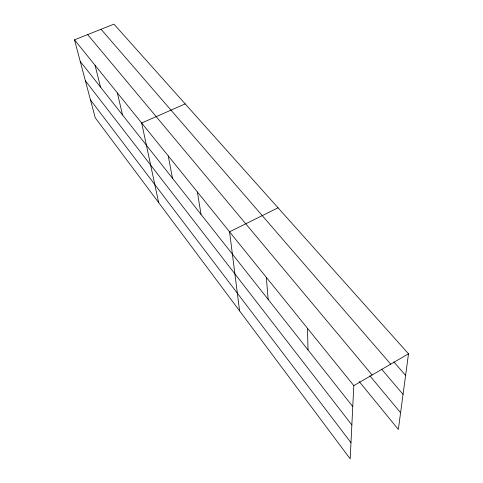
<?xml version="1.0" encoding="UTF-8"?>
<svg xmlns="http://www.w3.org/2000/svg" width="483" height="483" viewBox="0 0 483 483"><rect width="100%" height="100%" fill="white"/><g stroke="black" fill="none" stroke-linecap="round" stroke-linejoin="round"><path stroke-width="0.72" d="M74.491 39.817L353.804 385.651L350.175 458.85L95.217 117.737L74.491 39.817L113.952 24.15L408.509 353.81L398.336 429.435L359.237 381.564M353.804 385.651L408.509 353.81M278.057 207.811L229.552 231.816L239.592 310.895M185.224 103.911L141.664 122.99L158.659 202.612M393.79 361.827L405.605 375.406M101.056 29.27L390.729 364.164M381.642 369.211L403.051 394.376M87.64 34.595L372.127 374.989M369.797 375.732L400.588 412.705M80.232 61.401L352.765 406.595M85.388 80.788L351.853 424.962M90.484 99.927L350.972 442.694M95.048 65.277L100.53 87.115M117.363 92.905L122.519 114.96M168.229 155.888L172.467 178.233M197.39 191.993L201.006 214.374M266.338 277.357L268.168 299.442M307.478 328.301L308.039 349.952"/></g></svg>
